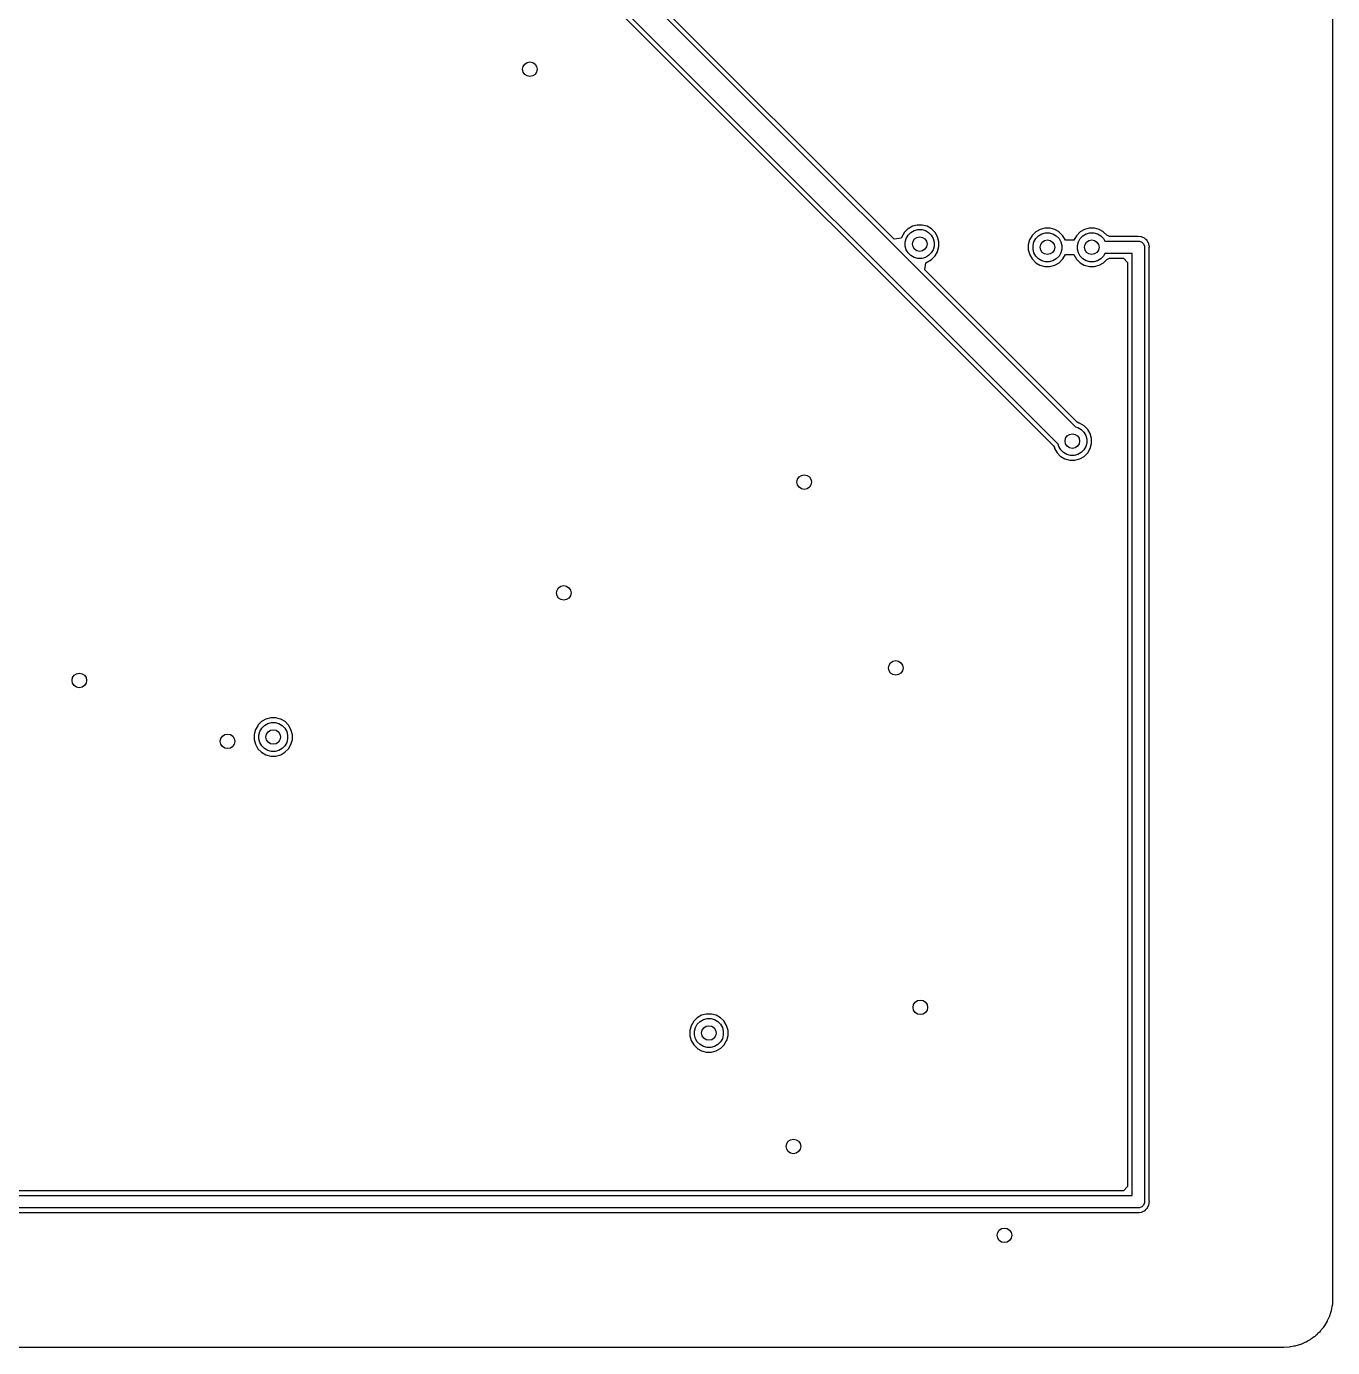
# Model space of a CAD drawing. Header units: inches. Extents: x 3.92 to 7.78, y -6.06 to -2.2.
# Drawn here: x 6.716 to 7.776, y -6.063 to -4.991 of the extents above; entities that cross this region are included whole.
import ezdxf

# ---------------------------------------------------------------- set-up
doc = ezdxf.new("R2010")
doc.units = ezdxf.units.IN
doc.header["$MEASUREMENT"] = 0
doc.layers.add('B.Cu', color=153, linetype='CONTINUOUS', true_color=0x4d7fc4)

msp = doc.modelspace()

# ---------------------------------------------------------------- linework, layer by layer
at = {"layer": 'B.Cu', "linetype": 'CONTINUOUS'}
for p, q in [((7.7756, -4.2694), (7.7756, -6.0237)), ((6.7505, -4.4999), (7.567, -5.3163)), ((7.553, -5.3303), (6.7337, -4.511)), ((6.7306, -4.5132), (7.5491, -5.3317)), ((7.4199, -5.1639), (7.0625, -4.8065)), ((7.4348, -5.1535), (7.4313, -5.1556)), ((7.4387, -5.1526), (7.4348, -5.1535)), ((7.4428, -5.1526), (7.4387, -5.1526)), ((7.4468, -5.1536), (7.4428, -5.1526)), ((7.4502, -5.1556), (7.4468, -5.1536)), ((7.4468, -5.1536), (7.4468, -5.1536)), ((7.4256, -5.1631), (7.4199, -5.1639)), ((7.4284, -5.1584), (7.4256, -5.1631)), ((7.4309, -5.1559), (7.4284, -5.1584)), ((7.429, -5.1665), (7.4298, -5.1635)), ((7.4298, -5.1635), (7.4314, -5.1609)), ((7.4313, -5.1556), (7.4309, -5.1559)), ((7.4314, -5.1609), (7.4336, -5.1587)), ((7.4336, -5.1587), (7.4362, -5.1571)), ((7.4362, -5.1571), (7.4392, -5.1563)), ((7.4392, -5.1563), (7.4423, -5.1563)), ((7.4423, -5.1563), (7.4453, -5.1571)), ((7.4453, -5.1571), (7.4479, -5.1587)), ((7.4479, -5.1587), (7.4501, -5.1609)), ((7.4501, -5.1609), (7.4517, -5.1635)), ((7.4532, -5.1586), (7.4502, -5.1556)), ((7.4517, -5.1635), (7.4525, -5.1665)), ((7.4552, -5.162), (7.4532, -5.1586)), ((7.4552, -5.1622), (7.4552, -5.162)), ((7.4563, -5.1661), (7.4552, -5.1622)), ((7.5298, -5.1647), (7.5288, -5.1686)), ((7.5319, -5.1611), (7.5298, -5.1647)), ((7.5347, -5.1583), (7.5319, -5.1611)), ((7.5334, -5.1661), (7.5349, -5.1634)), ((7.5348, -5.1582), (7.5347, -5.1583)), ((7.5383, -5.1562), (7.5348, -5.1582)), ((7.5349, -5.1634), (7.5371, -5.1613)), ((7.5371, -5.1613), (7.5398, -5.1597)), ((7.5422, -5.1552), (7.5383, -5.1562)), ((7.5398, -5.1597), (7.5427, -5.1589)), ((7.5464, -5.1552), (7.5422, -5.1552)), ((7.5427, -5.1589), (7.5458, -5.1589)), ((7.5458, -5.1589), (7.5488, -5.1597)), ((7.5503, -5.1562), (7.5464, -5.1552)), ((7.5488, -5.1597), (7.5515, -5.1613)), ((7.5538, -5.1582), (7.5503, -5.1562)), ((7.5503, -5.1562), (7.5503, -5.1562)), ((7.5515, -5.1613), (7.5537, -5.1634)), ((7.5537, -5.1634), (7.5552, -5.1661)), ((7.5539, -5.1583), (7.5538, -5.1582)), ((7.5568, -5.1612), (7.5539, -5.1583)), ((7.5569, -5.1614), (7.5568, -5.1612)), ((7.5589, -5.1649), (7.5569, -5.1614)), ((7.5657, -5.1649), (7.5589, -5.1649)), ((7.5678, -5.1613), (7.5657, -5.1649)), ((7.5708, -5.1582), (7.5678, -5.1612)), ((7.5678, -5.1612), (7.5678, -5.1613)), ((7.5694, -5.1661), (7.5709, -5.1634)), ((7.5743, -5.1562), (7.5708, -5.1582)), ((7.5709, -5.1634), (7.5731, -5.1613)), ((7.5731, -5.1613), (7.5758, -5.1597)), ((7.5782, -5.1552), (7.5743, -5.1562)), ((7.5758, -5.1597), (7.5787, -5.1589)), ((7.5824, -5.1552), (7.5782, -5.1552)), ((7.5787, -5.1589), (7.5818, -5.1589)), ((7.5818, -5.1589), (7.5848, -5.1597)), ((7.5863, -5.1562), (7.5824, -5.1552)), ((7.5848, -5.1597), (7.5875, -5.1613)), ((7.5898, -5.1582), (7.5863, -5.1562)), ((7.5863, -5.1562), (7.5863, -5.1562)), ((7.5875, -5.1613), (7.5897, -5.1634)), ((7.5897, -5.1634), (7.5909, -5.1656)), ((7.5899, -5.1583), (7.5898, -5.1582)), ((7.5925, -5.1609), (7.5899, -5.1583)), ((7.5909, -5.1656), (7.6181, -5.1656)), ((7.5947, -5.1619), (7.5925, -5.1609)), ((7.6172, -5.1619), (7.5947, -5.1619)), ((7.6177, -5.1618), (7.6172, -5.1619)), ((7.6178, -5.1618), (7.6177, -5.1618)), ((7.6207, -5.1622), (7.6178, -5.1618)), ((7.6181, -5.1656), (7.6191, -5.1657)), ((7.6191, -5.1657), (7.6209, -5.1665)), ((7.6211, -5.1624), (7.6206, -5.1622)), ((7.6206, -5.1622), (7.6207, -5.1622)), ((7.6212, -5.1624), (7.6211, -5.1624)), ((7.6229, -5.1632), (7.6212, -5.1624)), ((7.623, -5.1633), (7.6229, -5.1632)), ((7.6231, -5.1633), (7.623, -5.1633)), ((7.6232, -5.1634), (7.6231, -5.1633)), ((7.6241, -5.1643), (7.6232, -5.1634)), ((7.6251, -5.1652), (7.6241, -5.1643)), ((7.6241, -5.1643), (7.6241, -5.1643)), ((7.6261, -5.167), (7.6251, -5.1652)), ((7.429, -5.1696), (7.429, -5.1665)), ((7.4298, -5.1726), (7.429, -5.1696)), ((7.4314, -5.1752), (7.4298, -5.1726)), ((7.4336, -5.1774), (7.4314, -5.1752)), ((7.4501, -5.1752), (7.4479, -5.1774)), ((7.4517, -5.1726), (7.4501, -5.1752)), ((7.4525, -5.1696), (7.4517, -5.1726)), ((7.4525, -5.1665), (7.4525, -5.1696)), ((7.4532, -5.1775), (7.4551, -5.1742)), ((7.4551, -5.1742), (7.4552, -5.174)), ((7.4552, -5.174), (7.4563, -5.17)), ((7.4563, -5.17), (7.4563, -5.1661)), ((7.5288, -5.1686), (7.5288, -5.1726)), ((7.5288, -5.1726), (7.5299, -5.1767)), ((7.5326, -5.1691), (7.5334, -5.1661)), ((7.5326, -5.1722), (7.5326, -5.1691)), ((7.5334, -5.1752), (7.5326, -5.1722)), ((7.5349, -5.1778), (7.5334, -5.1752)), ((7.5552, -5.1752), (7.5537, -5.1778)), ((7.5552, -5.1661), (7.556, -5.1691)), ((7.556, -5.1722), (7.5552, -5.1752)), ((7.556, -5.1691), (7.556, -5.1722)), ((7.5568, -5.18), (7.5589, -5.1764)), ((7.5589, -5.1764), (7.5657, -5.1765)), ((7.5657, -5.1765), (7.5679, -5.1802)), ((7.5686, -5.1691), (7.5694, -5.1661)), ((7.5686, -5.1722), (7.5686, -5.1691)), ((7.5694, -5.1752), (7.5686, -5.1722)), ((7.5709, -5.1778), (7.5694, -5.1752)), ((7.5909, -5.1756), (7.5897, -5.1778)), ((7.6131, -5.1756), (7.5909, -5.1756)), ((7.6131, -5.9399), (7.6131, -5.1756)), ((7.6209, -5.1665), (7.6223, -5.1679)), ((7.6223, -5.1679), (7.623, -5.1697)), ((7.623, -5.1697), (7.6231, -5.1706)), ((7.6231, -5.1706), (7.6231, -5.9449)), ((7.6262, -5.1671), (7.6261, -5.167)), ((7.6265, -5.1676), (7.6262, -5.1671)), ((7.6265, -5.1678), (7.6265, -5.1676)), ((7.627, -5.1702), (7.6265, -5.1678)), ((7.6269, -5.1706), (7.627, -5.1704)), ((7.6269, -5.9441), (7.6269, -5.1706)), ((7.627, -5.1704), (7.627, -5.1702)), ((7.4362, -5.179), (7.4336, -5.1774)), ((7.4392, -5.1798), (7.4362, -5.179)), ((7.4423, -5.1798), (7.4392, -5.1798)), ((7.4453, -5.179), (7.4423, -5.1798)), ((7.4449, -5.1889), (7.4456, -5.1832)), ((7.4479, -5.1774), (7.4453, -5.179)), ((7.4456, -5.1832), (7.4503, -5.1804)), ((7.4503, -5.1804), (7.4532, -5.1776)), ((7.4532, -5.1776), (7.4532, -5.1775)), ((7.5299, -5.1767), (7.5319, -5.1801)), ((7.5319, -5.1801), (7.5348, -5.1831)), ((7.5348, -5.1831), (7.5382, -5.185)), ((7.5371, -5.18), (7.5349, -5.1778)), ((7.5398, -5.1815), (7.5371, -5.18)), ((7.5382, -5.185), (7.5423, -5.1862)), ((7.5427, -5.1823), (7.5398, -5.1815)), ((7.5423, -5.1862), (7.5463, -5.1862)), ((7.5458, -5.1823), (7.5427, -5.1823)), ((7.5488, -5.1815), (7.5458, -5.1823)), ((7.5463, -5.1862), (7.5504, -5.185)), ((7.5515, -5.18), (7.5488, -5.1815)), ((7.5504, -5.185), (7.5538, -5.1831)), ((7.5537, -5.1778), (7.5515, -5.18)), ((7.5538, -5.1831), (7.5566, -5.1802)), ((7.5566, -5.1802), (7.5568, -5.18)), ((7.5679, -5.1802), (7.5707, -5.183)), ((7.5707, -5.183), (7.5709, -5.1831)), ((7.5731, -5.18), (7.5709, -5.1778)), ((7.5709, -5.1831), (7.5742, -5.185)), ((7.5758, -5.1815), (7.5731, -5.18)), ((7.5742, -5.185), (7.5742, -5.1851)), ((7.5742, -5.1851), (7.5783, -5.1862)), ((7.5787, -5.1823), (7.5758, -5.1815)), ((7.5783, -5.1862), (7.5822, -5.1862)), ((7.5818, -5.1823), (7.5787, -5.1823)), ((7.5848, -5.1815), (7.5818, -5.1823)), ((7.5822, -5.1862), (7.5863, -5.185)), ((7.5875, -5.18), (7.5848, -5.1815)), ((7.5863, -5.185), (7.5898, -5.1831)), ((7.5897, -5.1778), (7.5875, -5.18)), ((7.5898, -5.1831), (7.5925, -5.1804)), ((7.5925, -5.1804), (7.5946, -5.1794)), ((7.5946, -5.1794), (7.6059, -5.1794)), ((7.6059, -5.1794), (7.6093, -5.1829)), ((7.6093, -5.1829), (7.6093, -5.9326)), ((7.5684, -5.3124), (7.4449, -5.1889)), ((7.5699, -5.3132), (7.5684, -5.3124)), ((7.5704, -5.3133), (7.5699, -5.3132)), ((7.574, -5.3154), (7.5704, -5.3133)), ((7.577, -5.3183), (7.574, -5.3154)), ((7.567, -5.3163), (7.569, -5.3169)), ((7.569, -5.3169), (7.5717, -5.3184)), ((7.5717, -5.3184), (7.5739, -5.3206)), ((7.5739, -5.3206), (7.5754, -5.3233)), ((7.5754, -5.3233), (7.5762, -5.3263)), ((7.5762, -5.3263), (7.5762, -5.3294)), ((7.5789, -5.3218), (7.577, -5.3183)), ((7.58, -5.3258), (7.5789, -5.3218)), ((7.58, -5.3298), (7.58, -5.3258)), ((7.5491, -5.3317), (7.5499, -5.3331)), ((7.5499, -5.3331), (7.5501, -5.3339)), ((7.5501, -5.3339), (7.5522, -5.3374)), ((7.5536, -5.3323), (7.553, -5.3303)), ((7.5551, -5.335), (7.5536, -5.3323)), ((7.5573, -5.3372), (7.5551, -5.335)), ((7.56, -5.3387), (7.5573, -5.3372)), ((7.5717, -5.3372), (7.569, -5.3387)), ((7.5739, -5.335), (7.5717, -5.3372)), ((7.5754, -5.3323), (7.5739, -5.335)), ((7.574, -5.3403), (7.577, -5.3373)), ((7.5762, -5.3294), (7.5754, -5.3323)), ((7.577, -5.3373), (7.5789, -5.3339)), ((7.5789, -5.3339), (7.58, -5.3298)), ((7.5522, -5.3374), (7.555, -5.3403)), ((7.555, -5.3403), (7.5551, -5.3403)), ((7.5551, -5.3403), (7.5583, -5.3422)), ((7.5583, -5.3422), (7.5585, -5.3423)), ((7.5585, -5.3423), (7.5625, -5.3433)), ((7.563, -5.3395), (7.56, -5.3387)), ((7.5625, -5.3433), (7.5665, -5.3433)), ((7.5661, -5.3395), (7.563, -5.3395)), ((7.569, -5.3387), (7.5661, -5.3395)), ((7.5665, -5.3433), (7.5706, -5.3422)), ((7.5706, -5.3422), (7.574, -5.3403)), ((7.5706, -5.3422), (7.5706, -5.3422)), ((6.9019, -5.5619), (6.9009, -5.5658)), ((6.9037, -5.5587), (6.9019, -5.5618)), ((6.9019, -5.5618), (6.9019, -5.5619)), ((6.9039, -5.5584), (6.9037, -5.5587)), ((6.9068, -5.5554), (6.9039, -5.5584)), ((6.9054, -5.5634), (6.907, -5.5607)), ((6.9104, -5.5534), (6.9068, -5.5554)), ((6.907, -5.5607), (6.9091, -5.5585)), ((6.9091, -5.5585), (6.9118, -5.557)), ((6.9143, -5.5524), (6.9104, -5.5534)), ((6.9118, -5.557), (6.9148, -5.5562)), ((6.9184, -5.5524), (6.9143, -5.5524)), ((6.9148, -5.5562), (6.9179, -5.5562)), ((6.9179, -5.5562), (6.9209, -5.557)), ((6.9223, -5.5534), (6.9184, -5.5524)), ((6.9209, -5.557), (6.9235, -5.5585)), ((6.9224, -5.5534), (6.9223, -5.5534)), ((6.9259, -5.5554), (6.9224, -5.5534)), ((6.9235, -5.5585), (6.9257, -5.5607)), ((6.9257, -5.5607), (6.9273, -5.5634)), ((6.9288, -5.5584), (6.9259, -5.5554)), ((6.9289, -5.5587), (6.9288, -5.5584)), ((6.9307, -5.5617), (6.9289, -5.5587)), ((6.9307, -5.5619), (6.9307, -5.5617)), ((6.9319, -5.566), (6.9307, -5.5619)), ((6.9009, -5.5658), (6.9009, -5.57)), ((6.9009, -5.57), (6.9019, -5.5738)), ((6.9046, -5.5663), (6.9054, -5.5634)), ((6.9046, -5.5694), (6.9046, -5.5663)), ((6.9054, -5.5724), (6.9046, -5.5694)), ((6.907, -5.5751), (6.9054, -5.5724)), ((6.9273, -5.5724), (6.9257, -5.5751)), ((6.9273, -5.5634), (6.928, -5.5663)), ((6.928, -5.5694), (6.9273, -5.5724)), ((6.928, -5.5663), (6.928, -5.5694)), ((6.9307, -5.5739), (6.9319, -5.5698)), ((6.9319, -5.5698), (6.9319, -5.566)), ((6.9019, -5.5738), (6.9039, -5.5774)), ((6.9039, -5.5774), (6.9069, -5.5803)), ((6.9069, -5.5803), (6.9103, -5.5823)), ((6.9091, -5.5773), (6.907, -5.5751)), ((6.9118, -5.5788), (6.9091, -5.5773)), ((6.9103, -5.5823), (6.9144, -5.5834)), ((6.9148, -5.5796), (6.9118, -5.5788)), ((6.9144, -5.5834), (6.9183, -5.5834)), ((6.9179, -5.5796), (6.9148, -5.5796)), ((6.9209, -5.5788), (6.9179, -5.5796)), ((6.9183, -5.5834), (6.9224, -5.5823)), ((6.9235, -5.5773), (6.9209, -5.5788)), ((6.9224, -5.5823), (6.9258, -5.5803)), ((6.9257, -5.5751), (6.9235, -5.5773)), ((6.9258, -5.5803), (6.9288, -5.5774)), ((6.9288, -5.5774), (6.9307, -5.5739)), ((7.2602, -5.7956), (7.2574, -5.7984)), ((7.2603, -5.7956), (7.2602, -5.7956)), ((7.2637, -5.7936), (7.2603, -5.7956)), ((7.2625, -5.7987), (7.2652, -5.7971)), ((7.2638, -5.7935), (7.2637, -5.7936)), ((7.2676, -5.7926), (7.2638, -5.7935)), ((7.2652, -5.7971), (7.2682, -5.7963)), ((7.2719, -5.7926), (7.2676, -5.7926)), ((7.2682, -5.7963), (7.2713, -5.7963)), ((7.2713, -5.7963), (7.2742, -5.7971)), ((7.2756, -5.7935), (7.2719, -5.7926)), ((7.2742, -5.7971), (7.2769, -5.7987)), ((7.2792, -5.7956), (7.2756, -5.7935)), ((7.2821, -5.7985), (7.2792, -5.7956)), ((7.2552, -5.8023), (7.2542, -5.8059)), ((7.2542, -5.8059), (7.2542, -5.8102)), ((7.2574, -5.7984), (7.2552, -5.8021)), ((7.2552, -5.8021), (7.2552, -5.8023)), ((7.258, -5.8065), (7.2588, -5.8035)), ((7.258, -5.8096), (7.258, -5.8065)), ((7.2588, -5.8035), (7.2603, -5.8009)), ((7.2603, -5.8009), (7.2625, -5.7987)), ((7.2769, -5.7987), (7.2791, -5.8009)), ((7.2791, -5.8009), (7.2806, -5.8035)), ((7.2806, -5.8035), (7.2814, -5.8065)), ((7.2814, -5.8065), (7.2814, -5.8096)), ((7.2822, -5.7987), (7.2821, -5.7985)), ((7.2841, -5.802), (7.2822, -5.7987)), ((7.2852, -5.8061), (7.2841, -5.802)), ((7.2852, -5.81), (7.2852, -5.8061)), ((7.2542, -5.8102), (7.2552, -5.814)), ((7.2552, -5.814), (7.2574, -5.8177)), ((7.2574, -5.8177), (7.2601, -5.8204)), ((7.2588, -5.8126), (7.258, -5.8096)), ((7.2603, -5.8152), (7.2588, -5.8126)), ((7.2625, -5.8174), (7.2603, -5.8152)), ((7.2652, -5.819), (7.2625, -5.8174)), ((7.2682, -5.8198), (7.2652, -5.819)), ((7.2742, -5.819), (7.2713, -5.8198)), ((7.2769, -5.8174), (7.2742, -5.819)), ((7.2791, -5.8152), (7.2769, -5.8174)), ((7.2806, -5.8126), (7.2791, -5.8152)), ((7.2793, -5.8204), (7.2822, -5.8176)), ((7.2814, -5.8096), (7.2806, -5.8126)), ((7.2822, -5.8175), (7.2841, -5.8142)), ((7.2822, -5.8176), (7.2822, -5.8175)), ((7.2841, -5.8142), (7.2842, -5.814)), ((7.2842, -5.814), (7.2852, -5.81)), ((7.2601, -5.8204), (7.2603, -5.8205)), ((7.2603, -5.8205), (7.2637, -5.8225)), ((7.2637, -5.8225), (7.2677, -5.8236)), ((7.2677, -5.8236), (7.2717, -5.8236)), ((7.2713, -5.8198), (7.2682, -5.8198)), ((7.2717, -5.8236), (7.2757, -5.8225)), ((7.2757, -5.8225), (7.2793, -5.8204)), ((7.6059, -5.9361), (5.9375, -5.9361)), ((7.6093, -5.9326), (7.6059, -5.9361)), ((5.9302, -5.9399), (7.6131, -5.9399)), ((7.6223, -5.9477), (7.6209, -5.949)), ((7.623, -5.9459), (7.6223, -5.9477)), ((7.6231, -5.9449), (7.623, -5.9459)), ((7.6255, -5.9498), (7.6266, -5.9473)), ((7.6266, -5.9473), (7.6268, -5.9463)), ((7.6268, -5.9462), (7.6269, -5.9455)), ((7.6268, -5.9463), (7.6268, -5.9462)), ((7.627, -5.9447), (7.6269, -5.9441)), ((7.6269, -5.945), (7.627, -5.9447)), ((7.6269, -5.9455), (7.6269, -5.945)), ((7.6181, -5.9499), (5.9252, -5.9499)), ((5.926, -5.9537), (7.6181, -5.9537)), ((7.6191, -5.9498), (7.6181, -5.9499)), ((7.6181, -5.9537), (7.6184, -5.9537)), ((7.6184, -5.9537), (7.6186, -5.9537)), ((7.6186, -5.9537), (7.621, -5.9533)), ((7.6209, -5.949), (7.6191, -5.9498)), ((7.621, -5.9533), (7.6211, -5.9532)), ((7.6211, -5.9532), (7.6212, -5.9532)), ((7.6212, -5.9532), (7.6217, -5.9529)), ((7.6217, -5.9529), (7.6218, -5.9529)), ((7.6218, -5.9529), (7.6235, -5.9519)), ((7.6235, -5.9519), (7.6243, -5.951)), ((7.6243, -5.951), (7.6244, -5.951)), ((7.6244, -5.951), (7.6253, -5.95)), ((7.6253, -5.95), (7.6254, -5.95)), ((7.6254, -5.95), (7.6255, -5.9498)), ((7.7744, -6.0333), (7.7737, -6.0357)), ((7.7747, -6.0318), (7.7744, -6.0332)), ((7.7744, -6.0332), (7.7744, -6.0333)), ((7.7751, -6.0297), (7.7747, -6.0317)), ((7.7747, -6.0317), (7.7747, -6.0318)), ((7.7752, -6.0294), (7.7751, -6.0297)), ((7.7754, -6.0278), (7.7752, -6.029)), ((7.7752, -6.029), (7.7752, -6.0294)), ((7.7755, -6.0265), (7.7754, -6.0265)), ((7.7754, -6.0265), (7.7754, -6.0277)), ((7.7754, -6.0277), (7.7754, -6.0278)), ((7.7756, -6.0257), (7.7755, -6.0261)), ((7.7755, -6.0261), (7.7755, -6.0265)), ((7.7756, -6.0237), (7.7756, -6.0257)), ((7.7696, -6.0445), (7.7694, -6.0448)), ((7.7697, -6.0444), (7.7696, -6.0445)), ((7.7712, -6.0418), (7.7697, -6.0444)), ((7.7713, -6.0416), (7.7712, -6.0418)), ((7.7731, -6.0377), (7.7713, -6.0416)), ((7.7732, -6.0372), (7.7731, -6.0375)), ((7.7731, -6.0375), (7.7731, -6.0377)), ((7.7733, -6.037), (7.7732, -6.0372)), ((7.7737, -6.0359), (7.7733, -6.037)), ((7.7737, -6.0357), (7.7737, -6.0359)), ((7.7607, -6.0544), (7.7591, -6.0556)), ((7.7608, -6.0544), (7.7607, -6.0544)), ((7.762, -6.0534), (7.7608, -6.0544)), ((7.7621, -6.0533), (7.762, -6.0534)), ((7.7627, -6.0528), (7.7621, -6.0533)), ((7.7628, -6.0527), (7.7627, -6.0528)), ((7.7637, -6.0519), (7.7628, -6.0527)), ((7.765, -6.0506), (7.7637, -6.0519)), ((7.7659, -6.0495), (7.765, -6.0506)), ((7.766, -6.0494), (7.7659, -6.0495)), ((7.7664, -6.0489), (7.766, -6.0494)), ((7.7676, -6.0474), (7.7664, -6.0489)), ((7.7664, -6.0489), (7.7664, -6.0489)), ((7.7679, -6.047), (7.7676, -6.0474)), ((7.7676, -6.0474), (7.7676, -6.0474)), ((7.768, -6.0469), (7.7679, -6.047)), ((7.7685, -6.0462), (7.768, -6.0469)), ((7.7693, -6.045), (7.7685, -6.0461)), ((7.7685, -6.0461), (7.7685, -6.0462)), ((7.7694, -6.0448), (7.7693, -6.045)), ((7.7359, -6.063), (3.957, -6.063)), ((7.7361, -6.0632), (7.7359, -6.063)), ((7.7403, -6.0628), (7.7361, -6.0632)), ((7.7415, -6.0627), (7.7403, -6.0628)), ((7.7417, -6.0626), (7.7415, -6.0627)), ((7.7443, -6.0621), (7.7417, -6.0626)), ((7.7417, -6.0626), (7.7417, -6.0626)), ((7.7444, -6.0621), (7.7443, -6.0621)), ((7.745, -6.062), (7.7444, -6.0621)), ((7.7451, -6.0621), (7.745, -6.062)), ((7.7495, -6.0607), (7.7451, -6.0621)), ((7.7498, -6.0606), (7.7495, -6.0607)), ((7.753, -6.0592), (7.7498, -6.0606)), ((7.7531, -6.0592), (7.753, -6.0592)), ((7.754, -6.0587), (7.7531, -6.0592)), ((7.7542, -6.0587), (7.754, -6.0587)), ((7.7557, -6.0578), (7.7542, -6.0587)), ((7.7578, -6.0566), (7.7557, -6.0578)), ((7.7557, -6.0578), (7.7557, -6.0578)), ((7.7588, -6.0559), (7.7578, -6.0565)), ((7.7578, -6.0565), (7.7578, -6.0566)), ((7.7591, -6.0556), (7.7588, -6.0559))]:
    msp.add_line(p, q, dxfattribs=at)
at = {"layer": 'B.Cu'}
for centre in [(7.1245, -5.0262), (7.1245, -5.0262), (7.4407, -5.168), (7.4407, -5.168), (7.5443, -5.1706), (7.5443, -5.1706), (7.5803, -5.1706), (7.5803, -5.1706), (7.5645, -5.3278), (7.5645, -5.3278), (7.347, -5.3611), (7.347, -5.3611), (7.152, -5.451), (7.152, -5.451), (7.4213, -5.5118), (7.4213, -5.5118), (6.759, -5.522), (6.759, -5.522), (6.9163, -5.5679), (6.9163, -5.5679), (6.8793, -5.5714), (6.8793, -5.5714), (7.4412, -5.7872), (7.4412, -5.7872), (7.2697, -5.808), (7.2697, -5.808), (7.3383, -5.9), (7.3383, -5.9), (7.5094, -5.9721), (7.5094, -5.9721)]:
    msp.add_circle(centre, 0.00591, dxfattribs=at)

doc.saveas('drawing.dxf')
